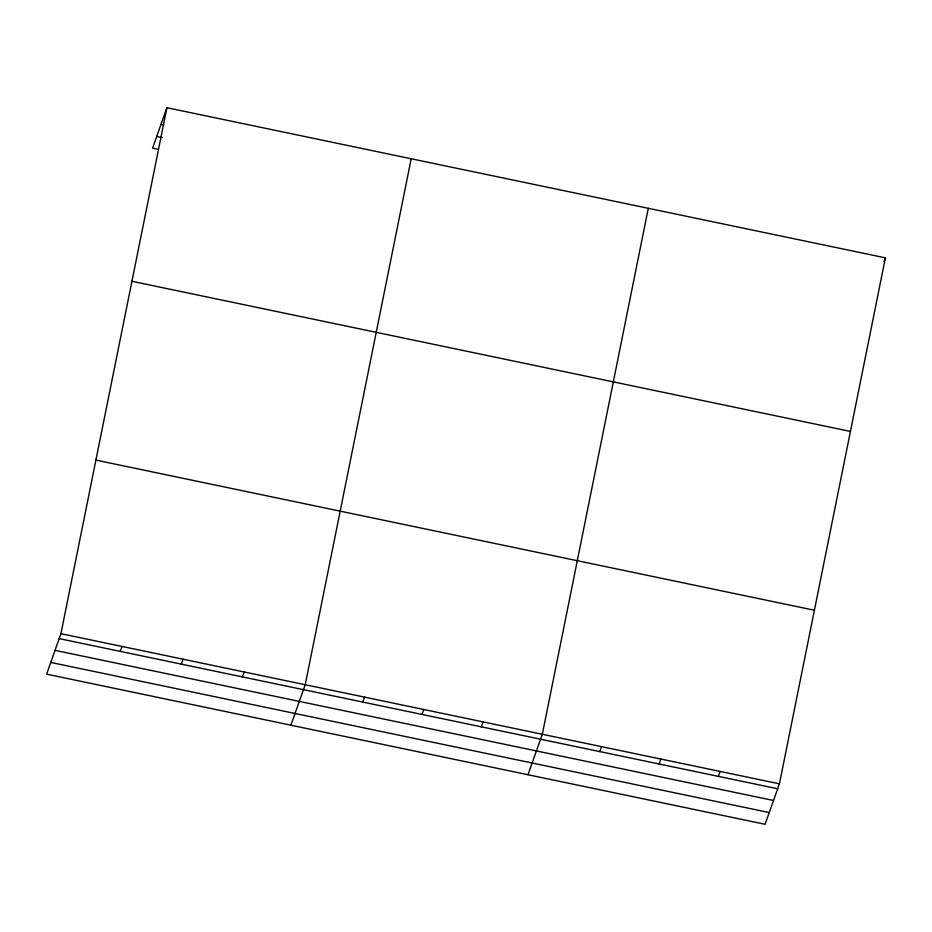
<?xml version="1.0" encoding="UTF-8"?>
<svg xmlns="http://www.w3.org/2000/svg" width="932" height="932" viewBox="0 0 932 932"><rect width="100%" height="100%" fill="white"/><g stroke="black" fill="none" stroke-linecap="round" stroke-linejoin="round"><path stroke-width="1.4" d="M60.929 633.678L166.91 107.716L885.4 257.849L779.432 783.824L765.09 824.284L46.6 674.151L60.929 633.678L779.432 783.824M411.198 158.766L305.218 684.729L290.889 725.189M648.299 208.302L542.319 734.276L527.99 774.737M166.91 107.716L152.568 148.176L158.254 149.365M120.251 651.386L121.999 646.435M181.321 664.143L183.08 659.204M242.402 676.912L244.149 671.96M362.746 702.052L364.494 697.113M422.021 714.448L423.769 709.497M481.296 726.832L483.044 721.881M599.847 751.6L601.594 746.66M659.122 763.995L660.87 759.044M884.084 261.566L885.4 257.849M718.397 776.379L720.145 771.428M161.003 124.375L163.846 124.97M156.727 136.456L162.401 137.645M131.936 281.278L850.427 431.423M95.903 460.105L814.393 610.25M59.182 638.618L777.672 788.763M55.023 650.35L773.525 800.483M50.747 662.419L769.25 812.564"/></g></svg>
